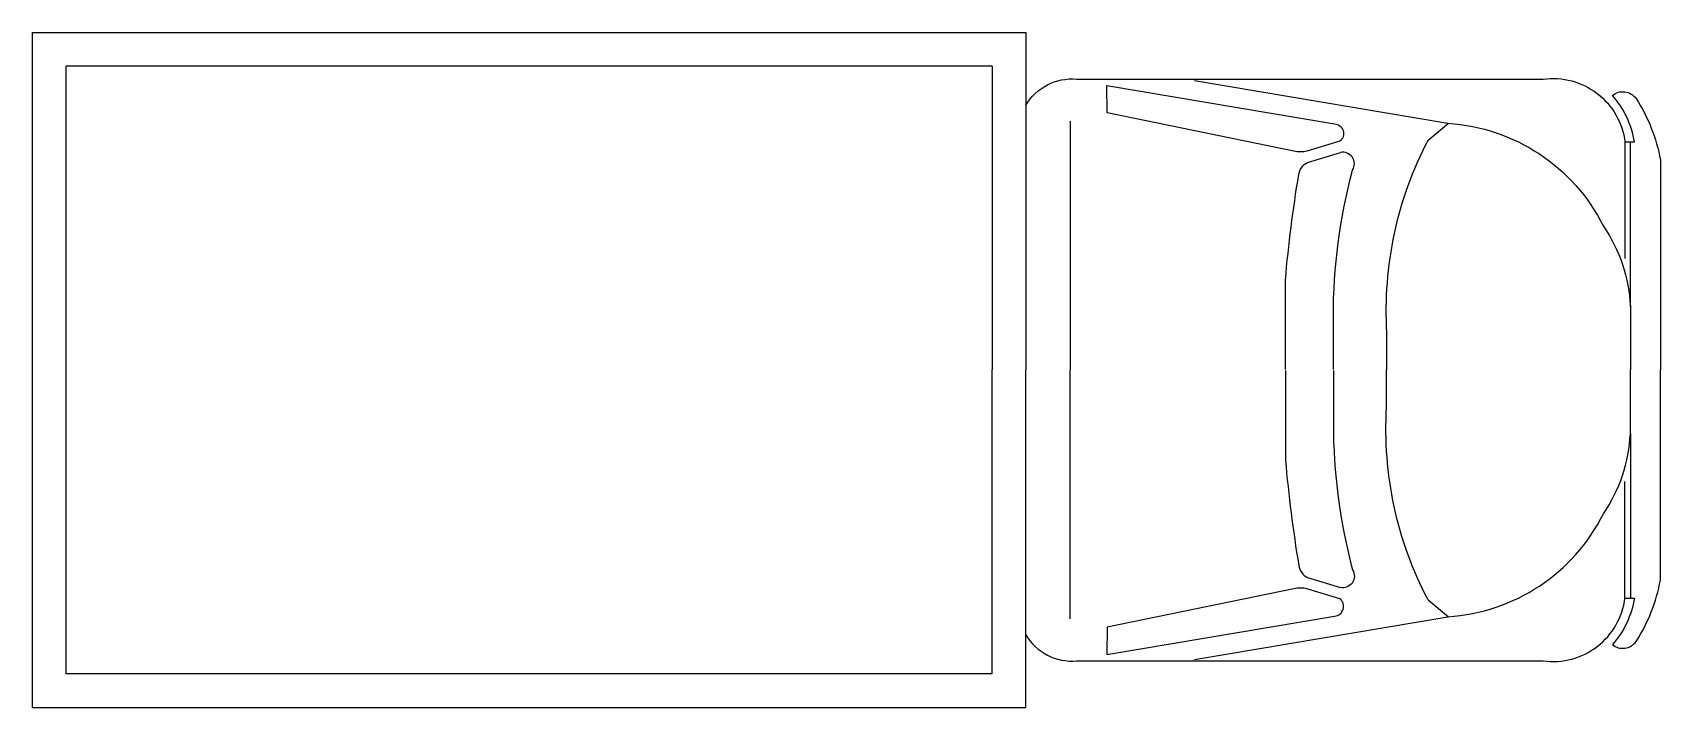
# Model space of a CAD drawing. Extents: x 0 to 4.85, y -1.01 to 1.01.
import ezdxf

# ---------------------------------------------------------------- set-up
doc = ezdxf.new("R2010")
doc.units = 0
doc.layers.add('SIMBOLI', color=2, linetype='CONTINUOUS')
doc.layers.add('SIMBOLI_IB', color=2, linetype='CONTINUOUS')

msp = doc.modelspace()

# ---------------------------------------------------------------- linework, layer by layer
at = {"layer": 'SIMBOLI', "color": 0}
for p, q in [((0, 1.0054), (2.9582, 1.0054)), ((0, -1.0054), (0, 1.0054)), ((2.9582, 1.0054), (2.9582, 0.7887)), ((2.9582, -1.0054), (2.9582, -0.7887)), ((0, -1.0054), (2.9582, -1.0054))]:
    msp.add_line(p, q, dxfattribs=at)
for points in [[(2.9582, 0.7887, -0.288063), (3.1095, 0.8667, 0.042602)], [(4.4992, 0.8667, -0.417594), (4.7425, 0.6795), (4.7709, 0.6795, 0.142732), (4.7051, 0.8181, 2.631305)], [(4.7051, 0.8181, -0.437269), (4.7758, 0.8087, -0.099389), (4.8482, 0.6254), (4.8482, 0)], [(4.7051, -0.8181, 0.437269), (4.7758, -0.8087, 0.099389), (4.8482, -0.6254), (4.8482, 0)], [(4.4992, -0.8667, 0.417594), (4.7425, -0.6795), (4.7709, -0.6795, -0.142732), (4.7051, -0.8181, -2.631305)], [(2.9582, -0.7887, 0.288063), (3.1095, -0.8667, -0.042602)]]:
    msp.add_lwpolyline(points, format="xyb", dxfattribs=at)
for points in [[(3.1095, 0.8667), (3.9783, 0.8667), (4.4992, 0.8667)], [(3.1095, -0.8667), (3.9783, -0.8667), (4.4992, -0.8667)]]:
    msp.add_lwpolyline(points, dxfattribs=at)
at = {"layer": 'SIMBOLI_IB', "color": 0}
for p, q in [((2.8582, 0.9054), (0.1, 0.9054)), ((0.1, -0.9054), (0.1, 0.9054)), ((2.8582, 0.9054), (2.8582, 0)), ((3.2006, 0.7664), (3.1992, 0.8473)), ((3.1992, 0.8473), (3.8779, 0.7333)), ((2.9582, 0.7887), (2.9582, 0)), ((3.0906, 0.7417), (3.0906, 0)), ((4.156, 0.6852), (4.2173, 0.7355)), ((2.8582, -0.9054), (2.8582, 0)), ((2.9582, -0.7887), (2.9582, 0)), ((3.0906, -0.7417), (3.0906, 0)), ((4.156, -0.6852), (4.2173, -0.7355)), ((3.1992, -0.8473), (3.8779, -0.7333)), ((3.2006, -0.7664), (3.1992, -0.8473)), ((2.8582, -0.9054), (0.1, -0.9054))]:
    msp.add_line(p, q, dxfattribs=at)
for points in [[(3.4609, 0.8627), (4.2152, 0.7352, -0.266648), (4.6785, 0.4284, -0.138986), (4.7586, 0.1887, -0.666785)], [(3.8779, 0.7333, -0.685755), (3.8938, 0.6821, 1.555154)], [(3.8938, 0.6821), (3.7954, 0.6523, -0.14096), (3.7567, 0.6523, -5.1347)], [(4.156, 0.6852, 0.136498), (4.0327, 0.1111), (4.0327, 0)], [(3.7313, 0.0015), (3.7313, 0.2683, -0.018314), (3.771, 0.5822, -0.241229), (3.7972, 0.6183), (3.8949, 0.6481)], [(3.8741, 0.0016), (3.8741, 0.1588, -0.065336), (3.9313, 0.5957, 0.669047), (3.8949, 0.6481, 0.164675)], [(3.7313, -0.0015), (3.7313, -0.2683, 0.018314), (3.771, -0.5822, 0.241229), (3.7972, -0.6183), (3.8949, -0.6481)], [(3.8741, -0.0016), (3.8741, -0.1588, 0.065336), (3.9313, -0.5957, -0.669047), (3.8949, -0.6481, -0.164675)], [(4.156, -0.6852, -0.136498), (4.0327, -0.1111), (4.0327, 0)], [(3.4609, -0.8627), (4.2152, -0.7352, 0.266648), (4.6785, -0.4284, 0.138986), (4.7586, -0.1887, 0.666785)], [(3.8938, -0.6821), (3.7954, -0.6523, 0.14096), (3.7567, -0.6523, 5.1347)], [(3.8779, -0.7333, 0.685755), (3.8938, -0.6821, -1.555154)]]:
    msp.add_lwpolyline(points, format="xyb", dxfattribs=at)
for points in [[(3.7567, 0.6523), (3.2006, 0.7664)], [(4.7425, 0.6795), (4.7425, 0.3321)], [(4.7586, 0.1887), (4.7586, 0.6797)], [(4.7586, 0.1887), (4.7586, 0)], [(4.7586, -0.1887), (4.7586, 0)], [(4.7586, -0.1887), (4.7586, -0.6797)], [(4.7425, -0.6795), (4.7425, -0.3321)], [(3.7567, -0.6523), (3.2006, -0.7664)]]:
    msp.add_lwpolyline(points, dxfattribs=at)

doc.saveas('drawing.dxf')
